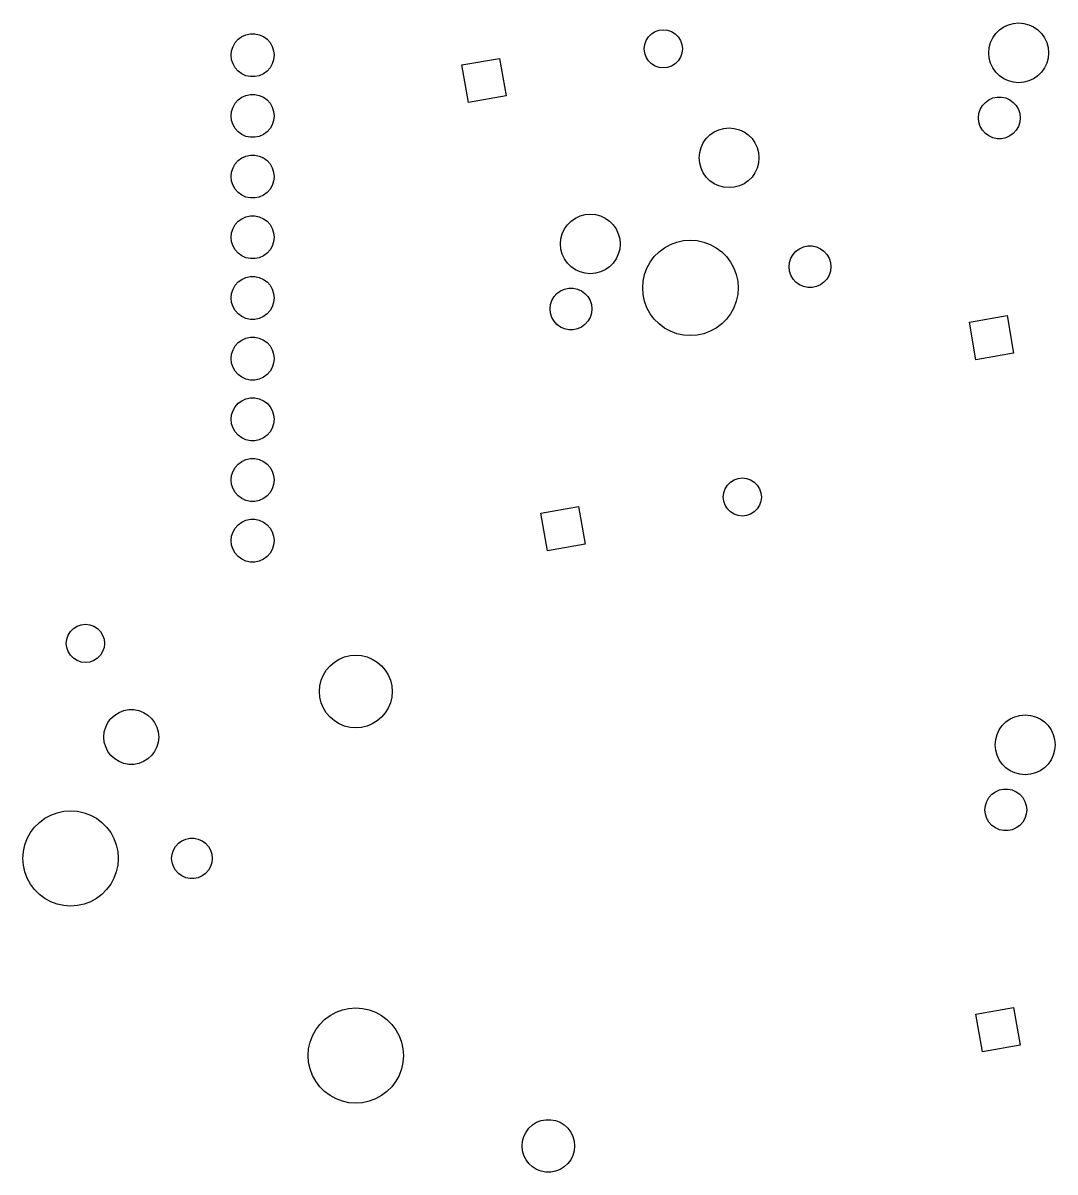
# Model space of a CAD drawing. Extents: x 71 to 343, y -193 to -92.
# Drawn here: x 205.02 to 248.22, y -192.8 to -144.7 of the extents above; entities that cross this region are included whole.
import ezdxf

# ---------------------------------------------------------------- set-up
doc = ezdxf.new("R2010")
doc.units = 0
doc.layers.add('BLACK', color=7, linetype='CONTINUOUS')

msp = doc.modelspace()

# ---------------------------------------------------------------- linework, layer by layer
at = {"layer": 'BLACK', "linetype": 'CONTINUOUS'}
for p, q in [((246.073, -144.867), (246.271, -144.775)), ((246.271, -144.775), (246.481, -144.718)), ((246.481, -144.718), (246.698, -144.699)), ((246.698, -144.699), (246.915, -144.718)), ((246.915, -144.718), (247.126, -144.775)), ((247.126, -144.775), (247.323, -144.867)), ((214.18, -145.271), (214.352, -145.194)), ((214.352, -145.194), (214.536, -145.155)), ((214.536, -145.155), (214.724, -145.155)), ((214.724, -145.155), (214.908, -145.194)), ((214.908, -145.194), (215.08, -145.271)), ((231.198, -145.284), (231.325, -145.157)), ((231.325, -145.157), (231.476, -145.062)), ((231.476, -145.062), (231.645, -145.002)), ((231.645, -145.002), (231.823, -144.982)), ((231.823, -144.982), (232.001, -145.002)), ((232.001, -145.002), (232.17, -145.062)), ((232.17, -145.062), (232.322, -145.157)), ((232.322, -145.157), (232.449, -145.284)), ((245.616, -145.324), (245.741, -145.146)), ((245.741, -145.146), (245.895, -144.992)), ((245.895, -144.992), (246.073, -144.867)), ((247.323, -144.867), (247.502, -144.992)), ((247.502, -144.992), (247.656, -145.146)), ((247.656, -145.146), (247.781, -145.324)), ((213.75, -145.863), (213.808, -145.684)), ((213.808, -145.684), (213.902, -145.521)), ((213.902, -145.521), (214.028, -145.381)), ((214.028, -145.381), (214.18, -145.271)), ((215.08, -145.271), (215.232, -145.381)), ((215.232, -145.381), (215.358, -145.521)), ((215.358, -145.521), (215.452, -145.684)), ((215.452, -145.684), (215.51, -145.863)), ((231.023, -145.782), (231.043, -145.604)), ((231.043, -145.604), (231.103, -145.435)), ((231.103, -145.435), (231.198, -145.284)), ((232.449, -145.284), (232.544, -145.435)), ((232.544, -145.435), (232.603, -145.604)), ((232.603, -145.604), (232.623, -145.782)), ((245.448, -145.949), (245.467, -145.732)), ((245.467, -145.732), (245.524, -145.522)), ((245.524, -145.522), (245.616, -145.324)), ((247.781, -145.324), (247.873, -145.522)), ((247.873, -145.522), (247.929, -145.732)), ((247.929, -145.732), (247.948, -145.949)), ((213.73, -146.05), (213.75, -145.863)), ((213.75, -146.237), (213.73, -146.05)), ((215.51, -145.863), (215.53, -146.05)), ((215.53, -146.05), (215.51, -146.237)), ((223.392, -146.457), (224.968, -146.179)), ((224.968, -146.179), (225.246, -147.755)), ((231.043, -145.96), (231.023, -145.782)), ((231.103, -146.129), (231.043, -145.96)), ((231.198, -146.281), (231.103, -146.129)), ((232.544, -146.129), (232.449, -146.281)), ((232.603, -145.96), (232.544, -146.129)), ((232.623, -145.782), (232.603, -145.96)), ((245.467, -146.166), (245.448, -145.949)), ((245.524, -146.377), (245.467, -146.166)), ((247.929, -146.166), (247.873, -146.377)), ((247.948, -145.949), (247.929, -146.166)), ((213.808, -146.416), (213.75, -146.237)), ((213.902, -146.579), (213.808, -146.416)), ((214.028, -146.719), (213.902, -146.579)), ((215.358, -146.579), (215.232, -146.719)), ((215.452, -146.416), (215.358, -146.579)), ((215.51, -146.237), (215.452, -146.416)), ((223.67, -148.032), (223.392, -146.457)), ((231.325, -146.408), (231.198, -146.281)), ((231.476, -146.503), (231.325, -146.408)), ((231.645, -146.562), (231.476, -146.503)), ((231.823, -146.582), (231.645, -146.562)), ((232.001, -146.562), (231.823, -146.582)), ((232.17, -146.503), (232.001, -146.562)), ((232.322, -146.408), (232.17, -146.503)), ((232.449, -146.281), (232.322, -146.408)), ((245.616, -146.574), (245.524, -146.377)), ((245.741, -146.753), (245.616, -146.574)), ((247.781, -146.574), (247.656, -146.753)), ((247.873, -146.377), (247.781, -146.574)), ((214.18, -146.829), (214.028, -146.719)), ((214.352, -146.906), (214.18, -146.829)), ((214.536, -146.945), (214.352, -146.906)), ((214.724, -146.945), (214.536, -146.945)), ((214.908, -146.906), (214.724, -146.945)), ((215.08, -146.829), (214.908, -146.906)), ((215.232, -146.719), (215.08, -146.829)), ((245.895, -146.907), (245.741, -146.753)), ((246.073, -147.032), (245.895, -146.907)), ((246.271, -147.124), (246.073, -147.032)), ((246.481, -147.18), (246.271, -147.124)), ((246.698, -147.199), (246.481, -147.18)), ((246.915, -147.18), (246.698, -147.199)), ((247.126, -147.124), (246.915, -147.18)), ((247.323, -147.032), (247.126, -147.124)), ((247.502, -146.907), (247.323, -147.032)), ((247.656, -146.753), (247.502, -146.907)), ((213.808, -148.224), (213.902, -148.061)), ((213.902, -148.061), (214.028, -147.921)), ((214.028, -147.921), (214.18, -147.811)), ((214.18, -147.811), (214.352, -147.734)), ((214.352, -147.734), (214.536, -147.695)), ((214.536, -147.695), (214.724, -147.695)), ((214.724, -147.695), (214.908, -147.734)), ((214.908, -147.734), (215.08, -147.811)), ((215.08, -147.811), (215.232, -147.921)), ((215.232, -147.921), (215.358, -148.061)), ((215.358, -148.061), (215.452, -148.224)), ((225.246, -147.755), (223.67, -148.032)), ((245.181, -148.157), (245.303, -148.021)), ((245.303, -148.021), (245.451, -147.914)), ((245.451, -147.914), (245.618, -147.839)), ((245.618, -147.839), (245.797, -147.801)), ((245.797, -147.801), (245.98, -147.801)), ((245.98, -147.801), (246.159, -147.839)), ((246.159, -147.839), (246.326, -147.914)), ((246.326, -147.914), (246.474, -148.021)), ((246.474, -148.021), (246.597, -148.157)), ((213.73, -148.59), (213.75, -148.403)), ((213.75, -148.777), (213.73, -148.59)), ((213.75, -148.403), (213.808, -148.224)), ((215.452, -148.224), (215.51, -148.403)), ((215.51, -148.403), (215.53, -148.59)), ((215.53, -148.59), (215.51, -148.777)), ((245.014, -148.671), (245.033, -148.489)), ((245.033, -148.489), (245.089, -148.315)), ((245.089, -148.315), (245.181, -148.157)), ((246.597, -148.157), (246.688, -148.315)), ((246.688, -148.315), (246.745, -148.489)), ((246.745, -148.489), (246.764, -148.671)), ((213.808, -148.956), (213.75, -148.777)), ((213.902, -149.119), (213.808, -148.956)), ((215.452, -148.956), (215.358, -149.119)), ((215.51, -148.777), (215.452, -148.956)), ((234.15, -149.169), (234.36, -149.112)), ((234.36, -149.112), (234.577, -149.093)), ((234.577, -149.093), (234.794, -149.112)), ((234.794, -149.112), (235.005, -149.169)), ((245.033, -148.853), (245.014, -148.671)), ((245.089, -149.027), (245.033, -148.853)), ((245.181, -149.186), (245.089, -149.027)), ((246.688, -149.027), (246.597, -149.186)), ((246.745, -148.853), (246.688, -149.027)), ((246.764, -148.671), (246.745, -148.853)), ((214.028, -149.259), (213.902, -149.119)), ((214.18, -149.369), (214.028, -149.259)), ((214.352, -149.446), (214.18, -149.369)), ((214.536, -149.485), (214.352, -149.446)), ((214.724, -149.485), (214.536, -149.485)), ((214.908, -149.446), (214.724, -149.485)), ((215.08, -149.369), (214.908, -149.446)), ((215.232, -149.259), (215.08, -149.369)), ((215.358, -149.119), (215.232, -149.259)), ((233.495, -149.718), (233.62, -149.54)), ((233.62, -149.54), (233.774, -149.386)), ((233.774, -149.386), (233.952, -149.261)), ((233.952, -149.261), (234.15, -149.169)), ((235.005, -149.169), (235.202, -149.261)), ((235.202, -149.261), (235.381, -149.386)), ((235.381, -149.386), (235.535, -149.54)), ((235.535, -149.54), (235.66, -149.718)), ((245.303, -149.322), (245.181, -149.186)), ((245.451, -149.429), (245.303, -149.322)), ((245.618, -149.504), (245.451, -149.429)), ((245.797, -149.542), (245.618, -149.504)), ((245.98, -149.542), (245.797, -149.542)), ((246.159, -149.504), (245.98, -149.542)), ((246.326, -149.429), (246.159, -149.504)), ((246.474, -149.322), (246.326, -149.429)), ((246.597, -149.186), (246.474, -149.322)), ((233.346, -150.126), (233.403, -149.916)), ((233.403, -149.916), (233.495, -149.718)), ((235.66, -149.718), (235.752, -149.916)), ((235.752, -149.916), (235.808, -150.126)), ((213.902, -150.601), (214.028, -150.461)), ((214.028, -150.461), (214.18, -150.351)), ((214.18, -150.351), (214.352, -150.274)), ((214.352, -150.274), (214.536, -150.235)), ((214.536, -150.235), (214.724, -150.235)), ((214.724, -150.235), (214.908, -150.274)), ((214.908, -150.274), (215.08, -150.351)), ((215.08, -150.351), (215.232, -150.461)), ((215.232, -150.461), (215.358, -150.601)), ((233.327, -150.343), (233.346, -150.126)), ((233.346, -150.561), (233.327, -150.343)), ((235.808, -150.126), (235.827, -150.343)), ((235.827, -150.343), (235.808, -150.561)), ((213.73, -151.13), (213.75, -150.943)), ((213.75, -150.943), (213.808, -150.764)), ((213.808, -150.764), (213.902, -150.601)), ((215.358, -150.601), (215.452, -150.764)), ((215.452, -150.764), (215.51, -150.943)), ((215.51, -150.943), (215.53, -151.13)), ((233.403, -150.771), (233.346, -150.561)), ((233.495, -150.968), (233.403, -150.771)), ((233.62, -151.147), (233.495, -150.968)), ((235.66, -150.968), (235.535, -151.147)), ((235.752, -150.771), (235.66, -150.968)), ((235.808, -150.561), (235.752, -150.771)), ((213.75, -151.317), (213.73, -151.13)), ((213.808, -151.496), (213.75, -151.317)), ((213.902, -151.659), (213.808, -151.496)), ((215.452, -151.496), (215.358, -151.659)), ((215.51, -151.317), (215.452, -151.496)), ((215.53, -151.13), (215.51, -151.317)), ((233.774, -151.301), (233.62, -151.147)), ((233.952, -151.426), (233.774, -151.301)), ((234.15, -151.518), (233.952, -151.426)), ((234.36, -151.574), (234.15, -151.518)), ((235.005, -151.518), (234.794, -151.574)), ((235.202, -151.426), (235.005, -151.518)), ((235.381, -151.301), (235.202, -151.426)), ((235.535, -151.147), (235.381, -151.301)), ((214.028, -151.799), (213.902, -151.659)), ((214.18, -151.909), (214.028, -151.799)), ((214.352, -151.986), (214.18, -151.909)), ((214.536, -152.025), (214.352, -151.986)), ((214.908, -151.986), (214.724, -152.025)), ((215.08, -151.909), (214.908, -151.986)), ((215.232, -151.799), (215.08, -151.909)), ((215.358, -151.659), (215.232, -151.799)), ((234.577, -151.593), (234.36, -151.574)), ((234.794, -151.574), (234.577, -151.593)), ((214.724, -152.025), (214.536, -152.025)), ((214.028, -153.001), (214.18, -152.891)), ((214.18, -152.891), (214.352, -152.814)), ((214.352, -152.814), (214.536, -152.775)), ((214.536, -152.775), (214.724, -152.775)), ((214.724, -152.775), (214.908, -152.814)), ((214.908, -152.814), (215.08, -152.891)), ((215.08, -152.891), (215.232, -153.001)), ((227.961, -152.99), (228.14, -152.865)), ((228.14, -152.865), (228.337, -152.773)), ((228.337, -152.773), (228.548, -152.717)), ((228.548, -152.717), (228.765, -152.698)), ((228.765, -152.698), (228.982, -152.717)), ((228.982, -152.717), (229.192, -152.773)), ((229.192, -152.773), (229.39, -152.865)), ((229.39, -152.865), (229.568, -152.99)), ((213.75, -153.483), (213.808, -153.304)), ((213.808, -153.304), (213.902, -153.141)), ((213.902, -153.141), (214.028, -153.001)), ((215.232, -153.001), (215.358, -153.141)), ((215.358, -153.141), (215.452, -153.304)), ((215.452, -153.304), (215.51, -153.483)), ((227.59, -153.52), (227.682, -153.323)), ((227.682, -153.323), (227.807, -153.144)), ((227.807, -153.144), (227.961, -152.99)), ((229.568, -152.99), (229.722, -153.144)), ((229.722, -153.144), (229.847, -153.323)), ((229.847, -153.323), (229.939, -153.52)), ((213.73, -153.67), (213.75, -153.483)), ((213.75, -153.857), (213.73, -153.67)), ((213.808, -154.036), (213.75, -153.857)), ((215.51, -153.857), (215.452, -154.036)), ((215.51, -153.483), (215.53, -153.67)), ((215.53, -153.67), (215.51, -153.857)), ((227.515, -153.948), (227.534, -153.73)), ((227.534, -153.73), (227.59, -153.52)), ((229.939, -153.52), (229.996, -153.73)), ((229.996, -153.73), (230.015, -153.948)), ((232.127, -153.968), (232.395, -153.868)), ((232.395, -153.868), (232.673, -153.808)), ((232.673, -153.808), (232.958, -153.787)), ((232.958, -153.787), (233.243, -153.808)), ((233.243, -153.808), (233.521, -153.868)), ((233.521, -153.868), (233.789, -153.968)), ((213.902, -154.199), (213.808, -154.036)), ((214.028, -154.339), (213.902, -154.199)), ((214.18, -154.449), (214.028, -154.339)), ((215.232, -154.339), (215.08, -154.449)), ((215.358, -154.199), (215.232, -154.339)), ((215.452, -154.036), (215.358, -154.199)), ((227.534, -154.165), (227.515, -153.948)), ((227.59, -154.375), (227.534, -154.165)), ((227.682, -154.573), (227.59, -154.375)), ((229.939, -154.375), (229.847, -154.573)), ((229.996, -154.165), (229.939, -154.375)), ((230.015, -153.948), (229.996, -154.165)), ((231.446, -154.478), (231.648, -154.276)), ((231.648, -154.276), (231.877, -154.105)), ((231.877, -154.105), (232.127, -153.968)), ((233.789, -153.968), (234.039, -154.105)), ((234.039, -154.105), (234.268, -154.276)), ((234.268, -154.276), (234.469, -154.478)), ((237.161, -154.549), (237.253, -154.391)), ((237.253, -154.391), (237.375, -154.255)), ((237.375, -154.255), (237.523, -154.147)), ((237.523, -154.147), (237.69, -154.073)), ((237.69, -154.073), (237.869, -154.035)), ((237.869, -154.035), (238.052, -154.035)), ((238.052, -154.035), (238.231, -154.073)), ((238.231, -154.073), (238.398, -154.147)), ((238.398, -154.147), (238.546, -154.255)), ((238.546, -154.255), (238.669, -154.391)), ((238.669, -154.391), (238.76, -154.549)), ((214.352, -154.526), (214.18, -154.449)), ((214.536, -154.565), (214.352, -154.526)), ((214.724, -154.565), (214.536, -154.565)), ((214.908, -154.526), (214.724, -154.565)), ((215.08, -154.449), (214.908, -154.526)), ((227.807, -154.751), (227.682, -154.573)), ((227.961, -154.905), (227.807, -154.751)), ((229.722, -154.751), (229.568, -154.905)), ((229.847, -154.573), (229.722, -154.751)), ((231.139, -154.957), (231.275, -154.706)), ((231.275, -154.706), (231.446, -154.478)), ((234.469, -154.478), (234.64, -154.706)), ((234.64, -154.706), (234.777, -154.957)), ((237.086, -154.905), (237.105, -154.723)), ((237.105, -154.723), (237.161, -154.549)), ((238.76, -154.549), (238.817, -154.723)), ((238.817, -154.723), (238.836, -154.905)), ((214.18, -155.431), (214.352, -155.354)), ((214.352, -155.354), (214.536, -155.315)), ((214.536, -155.315), (214.724, -155.315)), ((214.724, -155.315), (214.908, -155.354)), ((214.908, -155.354), (215.08, -155.431)), ((228.14, -155.03), (227.961, -154.905)), ((228.337, -155.122), (228.14, -155.03)), ((228.548, -155.179), (228.337, -155.122)), ((228.765, -155.198), (228.548, -155.179)), ((228.982, -155.179), (228.765, -155.198)), ((229.192, -155.122), (228.982, -155.179)), ((229.39, -155.03), (229.192, -155.122)), ((229.568, -154.905), (229.39, -155.03)), ((230.978, -155.503), (231.039, -155.224)), ((231.039, -155.224), (231.139, -154.957)), ((234.777, -154.957), (234.877, -155.224)), ((234.877, -155.224), (234.938, -155.503)), ((237.105, -155.087), (237.086, -154.905)), ((237.161, -155.261), (237.105, -155.087)), ((237.253, -155.42), (237.161, -155.261)), ((238.76, -155.261), (238.669, -155.42)), ((238.817, -155.087), (238.76, -155.261)), ((238.836, -154.905), (238.817, -155.087)), ((213.75, -156.023), (213.808, -155.844)), ((213.808, -155.844), (213.902, -155.681)), ((213.902, -155.681), (214.028, -155.541)), ((214.028, -155.541), (214.18, -155.431)), ((215.08, -155.431), (215.232, -155.541)), ((215.232, -155.541), (215.358, -155.681)), ((215.358, -155.681), (215.452, -155.844)), ((215.452, -155.844), (215.51, -156.023)), ((227.518, -155.912), (227.685, -155.837)), ((227.685, -155.837), (227.864, -155.799)), ((227.864, -155.799), (228.047, -155.799)), ((228.047, -155.799), (228.226, -155.837)), ((228.226, -155.837), (228.393, -155.912)), ((230.958, -155.787), (230.978, -155.503)), ((230.978, -156.072), (230.958, -155.787)), ((234.938, -155.503), (234.958, -155.787)), ((234.958, -155.787), (234.938, -156.072)), ((237.375, -155.555), (237.253, -155.42)), ((237.523, -155.663), (237.375, -155.555)), ((237.69, -155.737), (237.523, -155.663)), ((237.869, -155.775), (237.69, -155.737)), ((238.052, -155.775), (237.869, -155.775)), ((238.231, -155.737), (238.052, -155.775)), ((238.398, -155.663), (238.231, -155.737)), ((238.546, -155.555), (238.398, -155.663)), ((238.669, -155.42), (238.546, -155.555)), ((213.73, -156.21), (213.75, -156.023)), ((213.75, -156.397), (213.73, -156.21)), ((215.51, -156.023), (215.53, -156.21)), ((215.53, -156.21), (215.51, -156.397)), ((227.099, -156.488), (227.156, -156.314)), ((227.156, -156.314), (227.247, -156.155)), ((227.247, -156.155), (227.37, -156.019)), ((227.37, -156.019), (227.518, -155.912)), ((228.393, -155.912), (228.541, -156.019)), ((228.541, -156.019), (228.663, -156.155)), ((228.663, -156.155), (228.754, -156.314)), ((228.754, -156.314), (228.811, -156.488)), ((231.039, -156.351), (230.978, -156.072)), ((234.938, -156.072), (234.877, -156.351)), ((213.808, -156.576), (213.75, -156.397)), ((213.902, -156.739), (213.808, -156.576)), ((214.028, -156.879), (213.902, -156.739)), ((215.358, -156.739), (215.232, -156.879)), ((215.452, -156.576), (215.358, -156.739)), ((215.51, -156.397), (215.452, -156.576)), ((227.08, -156.669), (227.099, -156.488)), ((227.099, -156.851), (227.08, -156.669)), ((228.811, -156.488), (228.83, -156.669)), ((228.83, -156.669), (228.811, -156.851)), ((231.139, -156.618), (231.039, -156.351)), ((231.275, -156.869), (231.139, -156.618)), ((234.777, -156.618), (234.64, -156.869)), ((234.877, -156.351), (234.777, -156.618)), ((214.18, -156.989), (214.028, -156.879)), ((214.352, -157.066), (214.18, -156.989)), ((214.536, -157.105), (214.352, -157.066)), ((214.724, -157.105), (214.536, -157.105)), ((214.908, -157.066), (214.724, -157.105)), ((215.08, -156.989), (214.908, -157.066)), ((215.232, -156.879), (215.08, -156.989)), ((227.156, -157.025), (227.099, -156.851)), ((227.247, -157.184), (227.156, -157.025)), ((227.37, -157.32), (227.247, -157.184)), ((228.663, -157.184), (228.541, -157.32)), ((228.754, -157.025), (228.663, -157.184)), ((228.811, -156.851), (228.754, -157.025)), ((231.446, -157.097), (231.275, -156.869)), ((231.648, -157.299), (231.446, -157.097)), ((234.469, -157.097), (234.268, -157.299)), ((234.64, -156.869), (234.469, -157.097)), ((244.634, -157.219), (246.21, -156.941)), ((244.912, -158.795), (244.634, -157.219)), ((246.21, -156.941), (246.487, -158.517)), ((227.518, -157.427), (227.37, -157.32)), ((227.685, -157.502), (227.518, -157.427)), ((227.864, -157.54), (227.685, -157.502)), ((228.047, -157.54), (227.864, -157.54)), ((228.226, -157.502), (228.047, -157.54)), ((228.393, -157.427), (228.226, -157.502)), ((228.541, -157.32), (228.393, -157.427)), ((231.877, -157.47), (231.648, -157.299)), ((232.127, -157.607), (231.877, -157.47)), ((232.395, -157.706), (232.127, -157.607)), ((232.673, -157.767), (232.395, -157.706)), ((232.958, -157.787), (232.673, -157.767)), ((233.243, -157.767), (232.958, -157.787)), ((233.521, -157.706), (233.243, -157.767)), ((233.789, -157.607), (233.521, -157.706)), ((234.039, -157.47), (233.789, -157.607)), ((234.268, -157.299), (234.039, -157.47)), ((213.808, -158.384), (213.902, -158.221)), ((213.902, -158.221), (214.028, -158.081)), ((214.028, -158.081), (214.18, -157.971)), ((214.18, -157.971), (214.352, -157.894)), ((214.352, -157.894), (214.536, -157.855)), ((214.536, -157.855), (214.724, -157.855)), ((214.724, -157.855), (214.908, -157.894)), ((214.908, -157.894), (215.08, -157.971)), ((215.08, -157.971), (215.232, -158.081)), ((215.232, -158.081), (215.358, -158.221)), ((215.358, -158.221), (215.452, -158.384)), ((213.73, -158.75), (213.75, -158.563)), ((213.75, -158.563), (213.808, -158.384)), ((215.452, -158.384), (215.51, -158.563)), ((215.51, -158.563), (215.53, -158.75)), ((246.487, -158.517), (244.912, -158.795)), ((213.75, -158.937), (213.73, -158.75)), ((213.808, -159.116), (213.75, -158.937)), ((213.902, -159.279), (213.808, -159.116)), ((215.452, -159.116), (215.358, -159.279)), ((215.51, -158.937), (215.452, -159.116)), ((215.53, -158.75), (215.51, -158.937)), ((214.028, -159.419), (213.902, -159.279)), ((214.18, -159.529), (214.028, -159.419)), ((214.352, -159.606), (214.18, -159.529)), ((214.536, -159.645), (214.352, -159.606)), ((214.724, -159.645), (214.536, -159.645)), ((214.908, -159.606), (214.724, -159.645)), ((215.08, -159.529), (214.908, -159.606)), ((215.232, -159.419), (215.08, -159.529)), ((215.358, -159.279), (215.232, -159.419)), ((213.902, -160.761), (214.028, -160.621)), ((214.028, -160.621), (214.18, -160.511)), ((214.18, -160.511), (214.352, -160.434)), ((214.352, -160.434), (214.536, -160.395)), ((214.536, -160.395), (214.724, -160.395)), ((214.724, -160.395), (214.908, -160.434)), ((214.908, -160.434), (215.08, -160.511)), ((215.08, -160.511), (215.232, -160.621)), ((215.232, -160.621), (215.358, -160.761)), ((213.73, -161.29), (213.75, -161.103)), ((213.75, -161.103), (213.808, -160.924)), ((213.808, -160.924), (213.902, -160.761)), ((215.358, -160.761), (215.452, -160.924)), ((215.452, -160.924), (215.51, -161.103)), ((215.51, -161.103), (215.53, -161.29)), ((213.75, -161.477), (213.73, -161.29)), ((213.808, -161.656), (213.75, -161.477)), ((215.51, -161.477), (215.452, -161.656)), ((215.53, -161.29), (215.51, -161.477)), ((213.902, -161.819), (213.808, -161.656)), ((214.028, -161.959), (213.902, -161.819)), ((214.18, -162.069), (214.028, -161.959)), ((214.352, -162.146), (214.18, -162.069)), ((215.08, -162.069), (214.908, -162.146)), ((215.232, -161.959), (215.08, -162.069)), ((215.358, -161.819), (215.232, -161.959)), ((215.452, -161.656), (215.358, -161.819)), ((214.536, -162.185), (214.352, -162.146)), ((214.724, -162.185), (214.536, -162.185)), ((214.908, -162.146), (214.724, -162.185)), ((214.028, -163.161), (214.18, -163.051)), ((214.18, -163.051), (214.352, -162.974)), ((214.352, -162.974), (214.536, -162.935)), ((214.536, -162.935), (214.724, -162.935)), ((214.724, -162.935), (214.908, -162.974)), ((214.908, -162.974), (215.08, -163.051)), ((215.08, -163.051), (215.232, -163.161)), ((213.75, -163.643), (213.808, -163.464)), ((213.808, -163.464), (213.902, -163.301)), ((213.902, -163.301), (214.028, -163.161)), ((215.232, -163.161), (215.358, -163.301)), ((215.358, -163.301), (215.452, -163.464)), ((215.452, -163.464), (215.51, -163.643)), ((213.73, -163.83), (213.75, -163.643)), ((213.75, -164.017), (213.73, -163.83)), ((213.808, -164.196), (213.75, -164.017)), ((215.51, -164.017), (215.452, -164.196)), ((215.51, -163.643), (215.53, -163.83)), ((215.53, -163.83), (215.51, -164.017)), ((234.506, -164.044), (234.633, -163.917)), ((234.633, -163.917), (234.784, -163.822)), ((234.784, -163.822), (234.953, -163.763)), ((234.953, -163.763), (235.131, -163.743)), ((235.131, -163.743), (235.309, -163.763)), ((235.309, -163.763), (235.478, -163.822)), ((235.478, -163.822), (235.63, -163.917)), ((235.63, -163.917), (235.757, -164.044)), ((213.902, -164.359), (213.808, -164.196)), ((214.028, -164.499), (213.902, -164.359)), ((214.18, -164.609), (214.028, -164.499)), ((215.232, -164.499), (215.08, -164.609)), ((215.358, -164.359), (215.232, -164.499)), ((215.452, -164.196), (215.358, -164.359)), ((234.331, -164.543), (234.351, -164.365)), ((234.351, -164.365), (234.411, -164.196)), ((234.411, -164.196), (234.506, -164.044)), ((235.757, -164.044), (235.852, -164.196)), ((235.852, -164.196), (235.911, -164.365)), ((235.911, -164.365), (235.931, -164.543)), ((214.352, -164.686), (214.18, -164.609)), ((214.536, -164.725), (214.352, -164.686)), ((214.724, -164.725), (214.536, -164.725)), ((214.908, -164.686), (214.724, -164.725)), ((215.08, -164.609), (214.908, -164.686)), ((226.7, -165.217), (228.276, -164.939)), ((228.276, -164.939), (228.554, -166.515)), ((234.351, -164.721), (234.331, -164.543)), ((234.411, -164.89), (234.351, -164.721)), ((234.506, -165.042), (234.411, -164.89)), ((235.852, -164.89), (235.757, -165.042)), ((235.911, -164.721), (235.852, -164.89)), ((235.931, -164.543), (235.911, -164.721)), ((226.978, -166.793), (226.7, -165.217)), ((234.633, -165.168), (234.506, -165.042)), ((234.784, -165.264), (234.633, -165.168)), ((234.953, -165.323), (234.784, -165.264)), ((235.131, -165.343), (234.953, -165.323)), ((235.309, -165.323), (235.131, -165.343)), ((235.478, -165.264), (235.309, -165.323)), ((235.63, -165.168), (235.478, -165.264)), ((235.757, -165.042), (235.63, -165.168)), ((213.808, -166.004), (213.902, -165.841)), ((213.902, -165.841), (214.028, -165.701)), ((214.028, -165.701), (214.18, -165.591)), ((214.18, -165.591), (214.352, -165.514)), ((214.352, -165.514), (214.536, -165.475)), ((214.536, -165.475), (214.724, -165.475)), ((214.724, -165.475), (214.908, -165.514)), ((214.908, -165.514), (215.08, -165.591)), ((215.08, -165.591), (215.232, -165.701)), ((215.232, -165.701), (215.358, -165.841)), ((215.358, -165.841), (215.452, -166.004)), ((213.73, -166.37), (213.75, -166.183)), ((213.75, -166.557), (213.73, -166.37)), ((213.75, -166.183), (213.808, -166.004)), ((215.452, -166.004), (215.51, -166.183)), ((215.51, -166.183), (215.53, -166.37)), ((215.53, -166.37), (215.51, -166.557)), ((213.808, -166.736), (213.75, -166.557)), ((213.902, -166.899), (213.808, -166.736)), ((214.028, -167.039), (213.902, -166.899)), ((215.358, -166.899), (215.232, -167.039)), ((215.452, -166.736), (215.358, -166.899)), ((215.51, -166.557), (215.452, -166.736)), ((228.554, -166.515), (226.978, -166.793)), ((214.18, -167.149), (214.028, -167.039)), ((214.352, -167.226), (214.18, -167.149)), ((214.536, -167.265), (214.352, -167.226)), ((214.724, -167.265), (214.536, -167.265)), ((214.908, -167.226), (214.724, -167.265)), ((215.08, -167.149), (214.908, -167.226)), ((215.232, -167.039), (215.08, -167.149)), ((206.909, -170.323), (207.005, -170.171)), ((207.005, -170.171), (207.131, -170.045)), ((207.131, -170.045), (207.283, -169.949)), ((207.283, -169.949), (207.452, -169.89)), ((207.452, -169.89), (207.63, -169.87)), ((207.63, -169.87), (207.808, -169.89)), ((207.808, -169.89), (207.977, -169.949)), ((207.977, -169.949), (208.129, -170.045)), ((208.129, -170.045), (208.255, -170.171)), ((208.255, -170.171), (208.351, -170.323)), ((206.83, -170.67), (206.85, -170.492)), ((206.85, -170.848), (206.83, -170.67)), ((206.85, -170.492), (206.909, -170.323)), ((208.351, -170.323), (208.41, -170.492)), ((208.41, -170.492), (208.43, -170.67)), ((208.43, -170.67), (208.41, -170.848)), ((206.909, -171.017), (206.85, -170.848)), ((207.005, -171.169), (206.909, -171.017)), ((207.131, -171.296), (207.005, -171.169)), ((208.255, -171.169), (208.129, -171.296)), ((208.351, -171.017), (208.255, -171.169)), ((208.41, -170.848), (208.351, -171.017)), ((218.256, -171.327), (218.477, -171.236)), ((218.477, -171.236), (218.71, -171.18)), ((218.71, -171.18), (218.948, -171.161)), ((218.948, -171.161), (219.186, -171.18)), ((219.186, -171.18), (219.419, -171.236)), ((219.419, -171.236), (219.64, -171.327)), ((207.283, -171.391), (207.131, -171.296)), ((207.452, -171.45), (207.283, -171.391)), ((207.63, -171.47), (207.452, -171.45)), ((207.808, -171.45), (207.63, -171.47)), ((207.977, -171.391), (207.808, -171.45)), ((208.129, -171.296), (207.977, -171.391)), ((217.715, -171.789), (217.87, -171.607)), ((217.87, -171.607), (218.052, -171.452)), ((218.052, -171.452), (218.256, -171.327)), ((219.64, -171.327), (219.844, -171.452)), ((219.844, -171.452), (220.026, -171.607)), ((220.026, -171.607), (220.181, -171.789)), ((217.499, -172.214), (217.59, -171.993)), ((217.59, -171.993), (217.715, -171.789)), ((220.181, -171.789), (220.306, -171.993)), ((220.306, -171.993), (220.397, -172.214)), ((217.424, -172.685), (217.443, -172.447)), ((217.443, -172.447), (217.499, -172.214)), ((220.397, -172.214), (220.453, -172.447)), ((220.453, -172.447), (220.472, -172.685)), ((217.443, -172.924), (217.424, -172.685)), ((217.499, -173.156), (217.443, -172.924)), ((217.59, -173.377), (217.499, -173.156)), ((220.397, -173.156), (220.306, -173.377)), ((220.453, -172.924), (220.397, -173.156)), ((220.472, -172.685), (220.453, -172.924)), ((208.857, -173.672), (209.037, -173.561)), ((209.037, -173.561), (209.235, -173.484)), ((209.235, -173.484), (209.444, -173.445)), ((209.444, -173.445), (209.656, -173.445)), ((209.656, -173.445), (209.865, -173.484)), ((209.865, -173.484), (210.063, -173.561)), ((210.063, -173.561), (210.243, -173.672)), ((217.715, -173.581), (217.59, -173.377)), ((217.87, -173.763), (217.715, -173.581)), ((220.181, -173.581), (220.026, -173.763)), ((220.306, -173.377), (220.181, -173.581)), ((208.478, -174.175), (208.572, -173.985)), ((208.572, -173.985), (208.7, -173.815)), ((208.7, -173.815), (208.857, -173.672)), ((210.243, -173.672), (210.4, -173.815)), ((210.4, -173.815), (210.528, -173.985)), ((210.528, -173.985), (210.622, -174.175)), ((218.052, -173.918), (217.87, -173.763)), ((218.256, -174.043), (218.052, -173.918)), ((218.477, -174.135), (218.256, -174.043)), ((219.64, -174.043), (219.419, -174.135)), ((219.844, -173.918), (219.64, -174.043)), ((220.026, -173.763), (219.844, -173.918)), ((245.888, -174.292), (246.013, -174.114)), ((246.013, -174.114), (246.167, -173.96)), ((246.167, -173.96), (246.345, -173.835)), ((246.345, -173.835), (246.543, -173.743)), ((246.543, -173.743), (246.753, -173.686)), ((246.753, -173.686), (246.97, -173.667)), ((246.97, -173.667), (247.187, -173.686)), ((247.187, -173.686), (247.398, -173.743)), ((247.398, -173.743), (247.595, -173.835)), ((247.595, -173.835), (247.774, -173.96)), ((247.774, -173.96), (247.928, -174.114)), ((247.928, -174.114), (248.053, -174.292)), ((208.4, -174.59), (208.42, -174.379)), ((208.42, -174.801), (208.4, -174.59)), ((208.42, -174.379), (208.478, -174.175)), ((210.622, -174.175), (210.68, -174.379)), ((210.68, -174.379), (210.7, -174.59)), ((210.7, -174.59), (210.68, -174.801)), ((218.71, -174.19), (218.477, -174.135)), ((218.948, -174.209), (218.71, -174.19)), ((219.186, -174.19), (218.948, -174.209)), ((219.419, -174.135), (219.186, -174.19)), ((245.739, -174.7), (245.796, -174.49)), ((245.796, -174.49), (245.888, -174.292)), ((248.053, -174.292), (248.145, -174.49)), ((248.145, -174.49), (248.201, -174.7)), ((208.478, -175.006), (208.42, -174.801)), ((208.572, -175.196), (208.478, -175.006)), ((210.622, -175.006), (210.528, -175.196)), ((210.68, -174.801), (210.622, -175.006)), ((245.72, -174.917), (245.739, -174.7)), ((245.739, -175.134), (245.72, -174.917)), ((248.201, -174.7), (248.22, -174.917)), ((248.22, -174.917), (248.201, -175.134)), ((208.7, -175.365), (208.572, -175.196)), ((208.857, -175.508), (208.7, -175.365)), ((209.037, -175.62), (208.857, -175.508)), ((210.243, -175.508), (210.063, -175.62)), ((210.4, -175.365), (210.243, -175.508)), ((210.528, -175.196), (210.4, -175.365)), ((245.796, -175.345), (245.739, -175.134)), ((245.888, -175.542), (245.796, -175.345)), ((246.013, -175.721), (245.888, -175.542)), ((248.053, -175.542), (247.928, -175.721)), ((248.145, -175.345), (248.053, -175.542)), ((248.201, -175.134), (248.145, -175.345)), ((209.235, -175.696), (209.037, -175.62)), ((209.444, -175.735), (209.235, -175.696)), ((209.656, -175.735), (209.444, -175.735)), ((209.865, -175.696), (209.656, -175.735)), ((210.063, -175.62), (209.865, -175.696)), ((246.167, -175.875), (246.013, -175.721)), ((246.345, -176), (246.167, -175.875)), ((246.543, -176.092), (246.345, -176)), ((247.595, -176), (247.398, -176.092)), ((247.774, -175.875), (247.595, -176)), ((247.928, -175.721), (247.774, -175.875)), ((246.753, -176.148), (246.543, -176.092)), ((246.97, -176.167), (246.753, -176.148)), ((247.187, -176.148), (246.97, -176.167)), ((247.398, -176.092), (247.187, -176.148)), ((245.453, -177.125), (245.575, -176.989)), ((245.575, -176.989), (245.723, -176.881)), ((245.723, -176.881), (245.89, -176.807)), ((245.89, -176.807), (246.069, -176.769)), ((246.069, -176.769), (246.252, -176.769)), ((246.252, -176.769), (246.431, -176.807)), ((246.431, -176.807), (246.598, -176.881)), ((246.598, -176.881), (246.746, -176.989)), ((246.746, -176.989), (246.868, -177.125)), ((245.286, -177.639), (245.305, -177.457)), ((245.305, -177.457), (245.361, -177.283)), ((245.361, -177.283), (245.453, -177.125)), ((246.868, -177.125), (246.96, -177.283)), ((246.96, -177.283), (247.016, -177.457)), ((247.016, -177.457), (247.036, -177.639)), ((205.932, -177.993), (206.182, -177.856)), ((206.182, -177.856), (206.448, -177.757)), ((206.448, -177.757), (206.726, -177.697)), ((206.726, -177.697), (207.01, -177.676)), ((207.01, -177.676), (207.294, -177.697)), ((207.294, -177.697), (207.572, -177.757)), ((207.572, -177.757), (207.838, -177.856)), ((207.838, -177.856), (208.088, -177.993)), ((245.305, -177.821), (245.286, -177.639)), ((245.361, -177.995), (245.305, -177.821)), ((247.016, -177.821), (246.96, -177.995)), ((247.036, -177.639), (247.016, -177.821)), ((205.333, -178.592), (205.503, -178.364)), ((205.503, -178.364), (205.704, -178.163)), ((205.704, -178.163), (205.932, -177.993)), ((208.088, -177.993), (208.316, -178.163)), ((208.316, -178.163), (208.517, -178.364)), ((208.517, -178.364), (208.687, -178.592)), ((245.453, -178.154), (245.361, -177.995)), ((245.575, -178.289), (245.453, -178.154)), ((245.723, -178.397), (245.575, -178.289)), ((245.89, -178.471), (245.723, -178.397)), ((246.598, -178.397), (246.431, -178.471)), ((246.746, -178.289), (246.598, -178.397)), ((246.868, -178.154), (246.746, -178.289)), ((246.96, -177.995), (246.868, -178.154)), ((205.097, -179.108), (205.196, -178.842)), ((205.196, -178.842), (205.333, -178.592)), ((208.687, -178.592), (208.824, -178.842)), ((208.824, -178.842), (208.923, -179.108)), ((211.521, -179.038), (211.665, -178.933)), ((211.665, -178.933), (211.827, -178.861)), ((211.827, -178.861), (212.001, -178.824)), ((212.001, -178.824), (212.179, -178.824)), ((212.179, -178.824), (212.353, -178.861)), ((212.353, -178.861), (212.515, -178.933)), ((212.515, -178.933), (212.659, -179.038)), ((246.069, -178.509), (245.89, -178.471)), ((246.252, -178.509), (246.069, -178.509)), ((246.431, -178.471), (246.252, -178.509)), ((205.016, -179.67), (205.036, -179.386)), ((205.036, -179.386), (205.097, -179.108)), ((208.923, -179.108), (208.984, -179.386)), ((208.984, -179.386), (209.004, -179.67)), ((211.258, -179.493), (211.313, -179.324)), ((211.313, -179.324), (211.402, -179.17)), ((211.402, -179.17), (211.521, -179.038)), ((212.659, -179.038), (212.778, -179.17)), ((212.778, -179.17), (212.867, -179.324)), ((212.867, -179.324), (212.922, -179.493)), ((205.036, -179.954), (205.016, -179.67)), ((209.004, -179.67), (208.984, -179.954)), ((211.239, -179.67), (211.258, -179.493)), ((211.258, -179.847), (211.239, -179.67)), ((211.313, -180.016), (211.258, -179.847)), ((212.922, -179.847), (212.867, -180.016)), ((212.922, -179.493), (212.941, -179.67)), ((212.941, -179.67), (212.922, -179.847)), ((205.097, -180.232), (205.036, -179.954)), ((205.196, -180.498), (205.097, -180.232)), ((208.923, -180.232), (208.824, -180.498)), ((208.984, -179.954), (208.923, -180.232)), ((211.402, -180.17), (211.313, -180.016)), ((211.521, -180.302), (211.402, -180.17)), ((211.665, -180.407), (211.521, -180.302)), ((212.659, -180.302), (212.515, -180.407)), ((212.778, -180.17), (212.659, -180.302)), ((212.867, -180.016), (212.778, -180.17)), ((205.333, -180.748), (205.196, -180.498)), ((205.503, -180.976), (205.333, -180.748)), ((208.687, -180.748), (208.517, -180.976)), ((208.824, -180.498), (208.687, -180.748)), ((211.827, -180.479), (211.665, -180.407)), ((212.001, -180.516), (211.827, -180.479)), ((212.179, -180.516), (212.001, -180.516)), ((212.353, -180.479), (212.179, -180.516)), ((212.515, -180.407), (212.353, -180.479)), ((205.704, -181.177), (205.503, -180.976)), ((205.932, -181.347), (205.704, -181.177)), ((208.316, -181.177), (208.088, -181.347)), ((208.517, -180.976), (208.316, -181.177)), ((206.182, -181.484), (205.932, -181.347)), ((206.448, -181.583), (206.182, -181.484)), ((206.726, -181.644), (206.448, -181.583)), ((207.01, -181.664), (206.726, -181.644)), ((207.294, -181.644), (207.01, -181.664)), ((207.572, -181.583), (207.294, -181.644)), ((207.838, -181.484), (207.572, -181.583)), ((208.088, -181.347), (207.838, -181.484)), ((217.87, -186.248), (218.12, -186.111)), ((218.12, -186.111), (218.386, -186.012)), ((218.386, -186.012), (218.664, -185.952)), ((218.664, -185.952), (218.948, -185.931)), ((218.948, -185.931), (219.232, -185.952)), ((219.232, -185.952), (219.51, -186.012)), ((219.51, -186.012), (219.776, -186.111)), ((219.776, -186.111), (220.026, -186.248)), ((244.906, -186.187), (246.482, -185.909)), ((246.482, -185.909), (246.759, -187.485)), ((217.271, -186.847), (217.441, -186.619)), ((217.441, -186.619), (217.642, -186.418)), ((217.642, -186.418), (217.87, -186.248)), ((220.026, -186.248), (220.254, -186.418)), ((220.254, -186.418), (220.455, -186.619)), ((220.455, -186.619), (220.625, -186.847)), ((245.184, -187.763), (244.906, -186.187)), ((217.035, -187.363), (217.134, -187.097)), ((217.134, -187.097), (217.271, -186.847)), ((220.625, -186.847), (220.762, -187.097)), ((220.762, -187.097), (220.861, -187.363)), ((216.974, -187.641), (217.035, -187.363)), ((220.861, -187.363), (220.922, -187.641)), ((246.759, -187.485), (245.184, -187.763)), ((216.954, -187.925), (216.974, -187.641)), ((216.974, -188.209), (216.954, -187.925)), ((220.922, -187.641), (220.942, -187.925)), ((220.942, -187.925), (220.922, -188.209)), ((217.035, -188.487), (216.974, -188.209)), ((217.134, -188.753), (217.035, -188.487)), ((220.861, -188.487), (220.762, -188.753)), ((220.922, -188.209), (220.861, -188.487)), ((217.271, -189.003), (217.134, -188.753)), ((217.441, -189.231), (217.271, -189.003)), ((220.625, -189.003), (220.455, -189.231)), ((220.762, -188.753), (220.625, -189.003)), ((217.642, -189.432), (217.441, -189.231)), ((217.87, -189.602), (217.642, -189.432)), ((220.254, -189.432), (220.026, -189.602)), ((220.455, -189.231), (220.254, -189.432)), ((218.12, -189.739), (217.87, -189.602)), ((218.386, -189.838), (218.12, -189.739)), ((218.664, -189.899), (218.386, -189.838)), ((218.948, -189.919), (218.664, -189.899)), ((219.232, -189.899), (218.948, -189.919)), ((219.51, -189.838), (219.232, -189.899)), ((219.776, -189.739), (219.51, -189.838)), ((220.026, -189.602), (219.776, -189.739)), ((226.197, -190.964), (226.347, -190.827)), ((226.347, -190.827), (226.52, -190.72)), ((226.52, -190.72), (226.709, -190.647)), ((226.709, -190.647), (226.909, -190.61)), ((226.909, -190.61), (227.111, -190.61)), ((227.111, -190.61), (227.311, -190.647)), ((227.311, -190.647), (227.5, -190.72)), ((227.5, -190.72), (227.673, -190.827)), ((227.673, -190.827), (227.823, -190.964)), ((225.929, -191.503), (225.984, -191.308)), ((225.984, -191.308), (226.075, -191.126)), ((226.075, -191.126), (226.197, -190.964)), ((227.823, -190.964), (227.945, -191.126)), ((227.945, -191.126), (228.036, -191.308)), ((228.036, -191.308), (228.091, -191.503)), ((225.91, -191.705), (225.929, -191.503)), ((225.929, -191.907), (225.91, -191.705)), ((225.984, -192.102), (225.929, -191.907)), ((228.091, -191.907), (228.036, -192.102)), ((228.091, -191.503), (228.11, -191.705)), ((228.11, -191.705), (228.091, -191.907)), ((226.075, -192.284), (225.984, -192.102)), ((226.197, -192.446), (226.075, -192.284)), ((227.945, -192.284), (227.823, -192.446)), ((228.036, -192.102), (227.945, -192.284)), ((226.347, -192.583), (226.197, -192.446)), ((226.52, -192.69), (226.347, -192.583)), ((226.709, -192.763), (226.52, -192.69)), ((226.909, -192.8), (226.709, -192.763)), ((227.111, -192.8), (226.909, -192.8)), ((227.311, -192.763), (227.111, -192.8)), ((227.5, -192.69), (227.311, -192.763)), ((227.673, -192.583), (227.5, -192.69)), ((227.823, -192.446), (227.673, -192.583))]:
    msp.add_line(p, q, dxfattribs=at)

doc.saveas('drawing.dxf')
